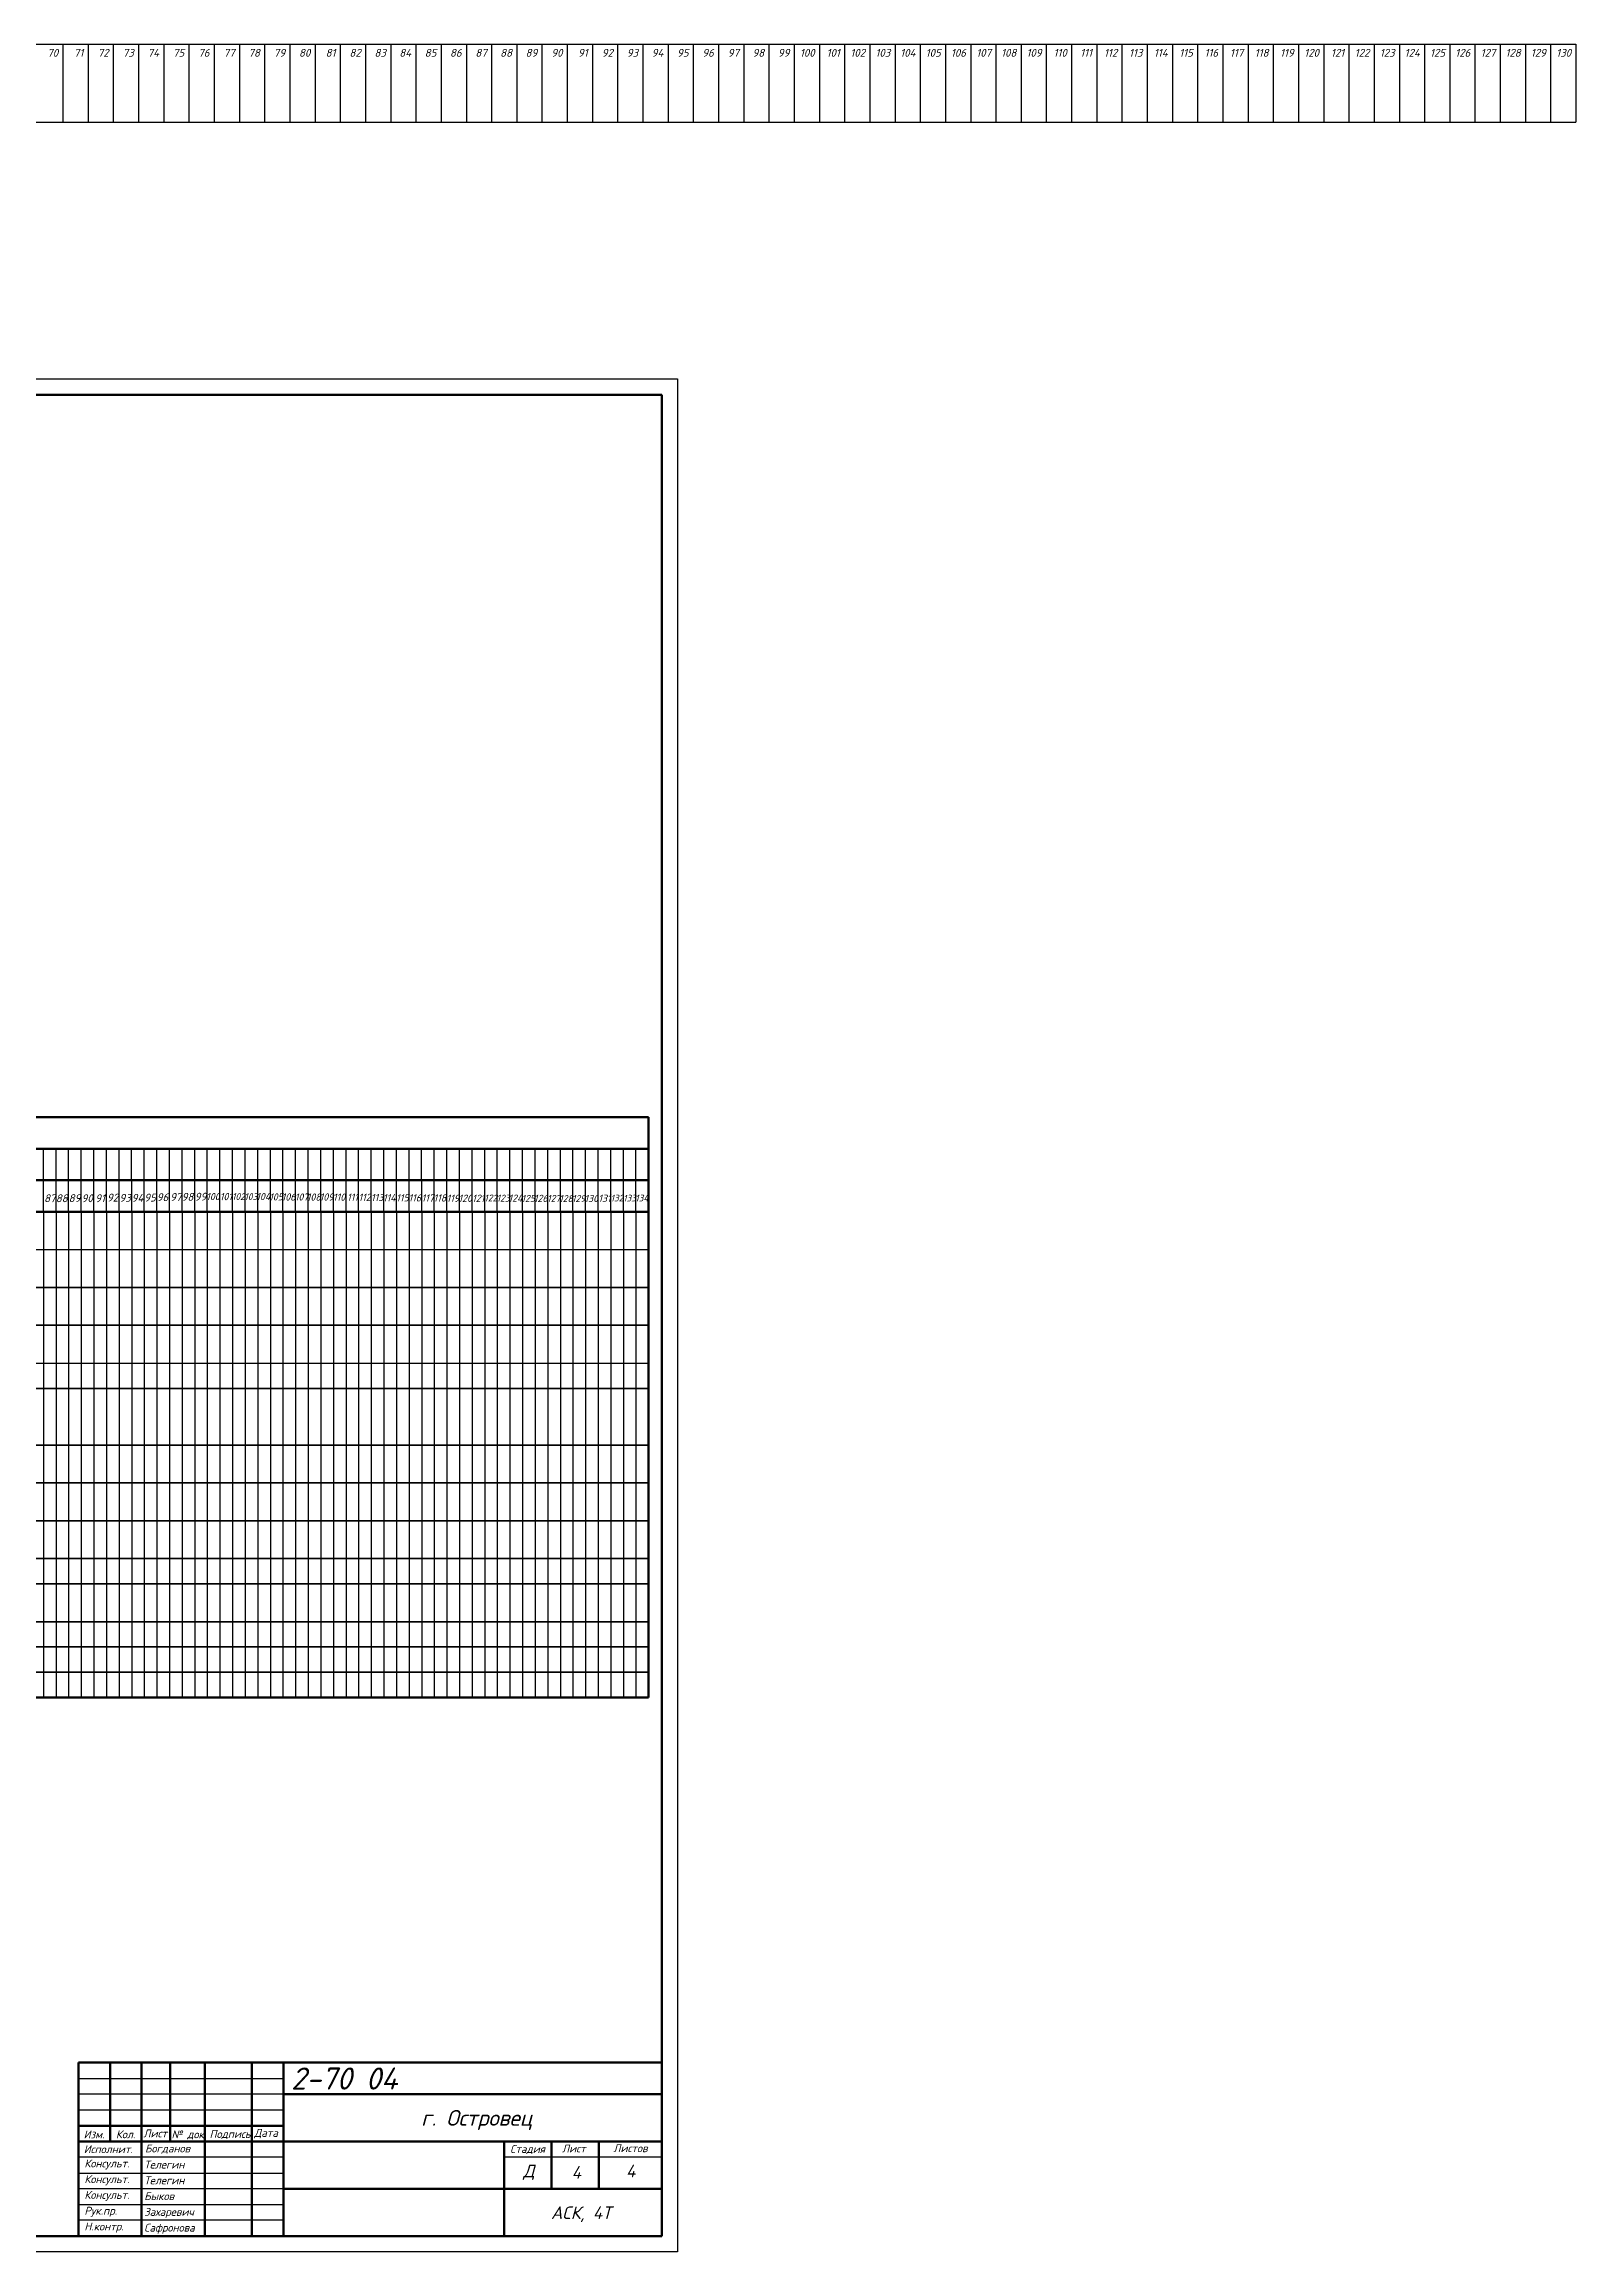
# Model space of a CAD drawing. Header units: millimetres. Extents: x -710977 to 10671, y -929782 to 89628.
# Drawn here: x 1487 to 1973, y 5478 to 6179 of the extents above; entities that cross this region are included whole.
import ezdxf

# ---------------------------------------------------------------- set-up
doc = ezdxf.new("R2010")
doc.units = ezdxf.units.MM
doc.header["$LTSCALE"] = 0.4
for name, color, linetype in [('А1', 7, 'Continuous'), ('кварталыИнфо', 7, 'Continuous'), ('оси', 255, 'Continuous')]:
    doc.layers.add(name, color=color, linetype=linetype)
doc.layers.add('ГАЗОПРОВОД', color=50, linetype='Continuous', lineweight=70)
doc.layers.add('основной', color=7, linetype='Continuous', lineweight=60)
doc.styles.add('is', font='isocpeui.ttf', dxfattribs={"height": 3.5})
doc.styles.add('Курсив', font='isocpeui.ttf')
doc.styles.add('размерный', font='isocpeui.ttf')
doc.styles.add('текстовый', font='isocpeui.ttf', dxfattribs={"height": 5})

# ---------------------------------------------------------------- blocks, each defined once
blk = doc.blocks.new('*U82')
at = {"layer": 'кварталыИнфо', "ltscale": 0.12}
for p, q in [((4, 10), (0, 10)), ((4, 0), (4, 10))]:
    blk.add_line(p, q, dxfattribs=at)
blk = doc.blocks.new('*U83')
at = {"layer": 'кварталыИнфо', "color": 0, "linetype": 'ByBlock', "lineweight": -2, "transparency": 16777216}
for p in [(1142.38, 5808.35), (1146.38, 5808.35), (1150.38, 5808.35), (1154.38, 5808.35), (1158.38, 5808.35), (1162.38, 5808.35), (1166.38, 5808.35), (1170.38, 5808.35), (1174.38, 5808.35), (1178.38, 5808.35), (1182.38, 5808.35), (1186.38, 5808.35), (1190.38, 5808.35), (1194.38, 5808.35), (1198.38, 5808.35), (1202.38, 5808.35), (1206.38, 5808.35), (1210.38, 5808.35), (1214.38, 5808.35), (1218.38, 5808.35), (1222.38, 5808.35), (1226.38, 5808.35), (1230.38, 5808.35), (1234.38, 5808.35), (1238.38, 5808.35), (1242.38, 5808.35), (1246.38, 5808.35), (1250.38, 5808.35), (1254.38, 5808.35), (1258.38, 5808.35), (1262.38, 5808.35), (1266.38, 5808.35), (1270.38, 5808.35), (1274.38, 5808.35), (1278.38, 5808.35), (1282.38, 5808.35), (1286.38, 5808.35), (1290.38, 5808.35), (1294.38, 5808.35), (1298.38, 5808.35), (1302.38, 5808.35), (1306.38, 5808.35), (1310.38, 5808.35), (1314.38, 5808.35), (1318.38, 5808.35), (1322.38, 5808.35), (1326.38, 5808.35), (1330.38, 5808.35), (1334.38, 5808.35), (1338.38, 5808.35), (1342.38, 5808.35), (1346.38, 5808.35), (1350.38, 5808.35), (1354.38, 5808.35), (1358.38, 5808.35), (1362.38, 5808.35), (1366.38, 5808.35), (1370.38, 5808.35), (1374.38, 5808.35), (1378.38, 5808.35), (1382.38, 5808.35), (1386.38, 5808.35), (1390.38, 5808.35), (1394.38, 5808.35), (1398.38, 5808.35), (1402.38, 5808.35), (1406.38, 5808.35), (1410.38, 5808.35), (1414.38, 5808.35), (1418.38, 5808.35), (1422.38, 5808.35), (1426.38, 5808.35), (1430.38, 5808.35), (1434.38, 5808.35), (1438.38, 5808.35), (1442.38, 5808.35), (1446.38, 5808.35), (1450.38, 5808.35), (1454.38, 5808.35), (1458.38, 5808.35), (1462.38, 5808.35), (1466.38, 5808.35), (1470.38, 5808.35), (1474.38, 5808.35), (1478.38, 5808.35), (1482.38, 5808.35), (1486.38, 5808.35), (1490.38, 5808.35), (1494.38, 5808.35), (1498.38, 5808.35), (1502.38, 5808.35), (1506.38, 5808.35), (1510.38, 5808.35), (1514.38, 5808.35), (1518.38, 5808.35), (1522.38, 5808.35), (1526.38, 5808.35), (1530.38, 5808.35), (1534.38, 5808.35), (1538.38, 5808.35), (1542.38, 5808.35), (1546.38, 5808.35), (1550.38, 5808.35), (1554.38, 5808.35), (1558.38, 5808.35), (1562.38, 5808.35), (1566.38, 5808.35), (1570.38, 5808.35), (1574.38, 5808.35), (1578.38, 5808.35), (1582.38, 5808.35), (1586.38, 5808.35), (1590.38, 5808.35), (1594.38, 5808.35), (1598.38, 5808.35), (1602.38, 5808.35), (1606.38, 5808.35), (1610.38, 5808.35), (1614.38, 5808.35), (1618.38, 5808.35), (1622.38, 5808.35), (1626.38, 5808.35), (1630.38, 5808.35), (1634.38, 5808.35), (1638.38, 5808.35), (1642.38, 5808.35), (1646.38, 5808.35), (1650.38, 5808.35), (1654.38, 5808.35), (1658.38, 5808.35)]:
    blk.add_blockref('*U82', p, dxfattribs=at)
blk = doc.blocks.new('*U84')
at = {"layer": 'кварталыИнфо', "ltscale": 0.12}
for p, q in [((4, 10), (0, 10)), ((4, 0), (4, 10))]:
    blk.add_line(p, q, dxfattribs=at)
blk = doc.blocks.new('*U85')
at = {"layer": 'кварталыИнфо', "color": 0, "linetype": 'ByBlock', "lineweight": -2, "transparency": 16777216}
for p in [(1150.61, 5818.35), (1154.61, 5818.35), (1158.61, 5818.35), (1162.61, 5818.35), (1166.61, 5818.35), (1170.61, 5818.35), (1174.61, 5818.35), (1178.61, 5818.35), (1182.61, 5818.35), (1186.61, 5818.35), (1190.61, 5818.35), (1194.61, 5818.35), (1198.61, 5818.35), (1202.61, 5818.35), (1206.61, 5818.35), (1210.61, 5818.35), (1214.61, 5818.35), (1218.61, 5818.35), (1222.61, 5818.35), (1226.61, 5818.35), (1230.61, 5818.35), (1234.61, 5818.35), (1238.61, 5818.35), (1242.61, 5818.35), (1246.61, 5818.35), (1250.61, 5818.35), (1254.61, 5818.35), (1258.61, 5818.35), (1262.61, 5818.35), (1266.61, 5818.35), (1270.61, 5818.35), (1274.61, 5818.35), (1278.61, 5818.35), (1282.61, 5818.35), (1286.61, 5818.35), (1290.61, 5818.35), (1294.61, 5818.35), (1298.61, 5818.35), (1302.61, 5818.35), (1306.61, 5818.35), (1310.61, 5818.35), (1314.61, 5818.35), (1318.61, 5818.35), (1322.61, 5818.35), (1326.61, 5818.35), (1330.61, 5818.35), (1334.61, 5818.35), (1338.61, 5818.35), (1342.61, 5818.35), (1346.61, 5818.35), (1350.61, 5818.35), (1354.61, 5818.35), (1358.61, 5818.35), (1362.61, 5818.35), (1366.61, 5818.35), (1370.61, 5818.35), (1374.61, 5818.35), (1378.61, 5818.35), (1382.61, 5818.35), (1386.61, 5818.35), (1390.61, 5818.35), (1394.61, 5818.35), (1398.61, 5818.35), (1402.61, 5818.35), (1406.61, 5818.35), (1410.61, 5818.35), (1414.61, 5818.35), (1418.61, 5818.35), (1422.61, 5818.35), (1426.61, 5818.35), (1430.61, 5818.35), (1434.61, 5818.35), (1438.61, 5818.35), (1442.61, 5818.35), (1446.61, 5818.35), (1450.61, 5818.35), (1454.61, 5818.35), (1458.61, 5818.35), (1462.61, 5818.35), (1466.61, 5818.35), (1470.61, 5818.35), (1474.61, 5818.35), (1478.61, 5818.35), (1482.61, 5818.35), (1486.61, 5818.35), (1490.61, 5818.35), (1494.61, 5818.35), (1498.61, 5818.35), (1502.61, 5818.35), (1506.61, 5818.35), (1510.61, 5818.35), (1514.61, 5818.35), (1518.61, 5818.35), (1522.61, 5818.35), (1526.61, 5818.35), (1530.61, 5818.35), (1534.61, 5818.35), (1538.61, 5818.35), (1542.61, 5818.35), (1546.61, 5818.35), (1550.61, 5818.35), (1554.61, 5818.35), (1558.61, 5818.35), (1562.61, 5818.35), (1566.61, 5818.35), (1570.61, 5818.35), (1574.61, 5818.35), (1578.61, 5818.35), (1582.61, 5818.35), (1586.61, 5818.35), (1590.61, 5818.35), (1594.61, 5818.35), (1598.61, 5818.35), (1602.61, 5818.35), (1606.61, 5818.35), (1610.61, 5818.35), (1614.61, 5818.35), (1618.61, 5818.35), (1622.61, 5818.35), (1626.61, 5818.35), (1630.61, 5818.35), (1634.61, 5818.35), (1638.61, 5818.35), (1642.61, 5818.35), (1646.61, 5818.35), (1650.61, 5818.35), (1654.61, 5818.35), (1658.61, 5818.35), (1662.61, 5818.35), (1666.61, 5818.35)]:
    blk.add_blockref('*U84', p, dxfattribs=at)
blk = doc.blocks.new('*U86')
at = {"layer": 'кварталыИнфо', "ltscale": 0.12}
blk.add_line((4, 0), (4, -154), dxfattribs=at)
blk = doc.blocks.new('*U87')
at = {"layer": 'кварталыИнфо', "color": 0, "linetype": 'ByBlock', "lineweight": -2, "transparency": 16777216}
for p in [(1142.38, 5808.35), (1146.38, 5808.35), (1150.38, 5808.35), (1154.38, 5808.35), (1158.38, 5808.35), (1162.38, 5808.35), (1166.38, 5808.35), (1170.38, 5808.35), (1174.38, 5808.35), (1178.38, 5808.35), (1182.38, 5808.35), (1186.38, 5808.35), (1190.38, 5808.35), (1194.38, 5808.35), (1198.38, 5808.35), (1202.38, 5808.35), (1206.38, 5808.35), (1210.38, 5808.35), (1214.38, 5808.35), (1218.38, 5808.35), (1222.38, 5808.35), (1226.38, 5808.35), (1230.38, 5808.35), (1234.38, 5808.35), (1238.38, 5808.35), (1242.38, 5808.35), (1246.38, 5808.35), (1250.38, 5808.35), (1254.38, 5808.35), (1258.38, 5808.35), (1262.38, 5808.35), (1266.38, 5808.35), (1270.38, 5808.35), (1274.38, 5808.35), (1278.38, 5808.35), (1282.38, 5808.35), (1286.38, 5808.35), (1290.38, 5808.35), (1294.38, 5808.35), (1298.38, 5808.35), (1302.38, 5808.35), (1306.38, 5808.35), (1310.38, 5808.35), (1314.38, 5808.35), (1318.38, 5808.35), (1322.38, 5808.35), (1326.38, 5808.35), (1330.38, 5808.35), (1334.38, 5808.35), (1338.38, 5808.35), (1342.38, 5808.35), (1346.38, 5808.35), (1350.38, 5808.35), (1354.38, 5808.35), (1358.38, 5808.35), (1362.38, 5808.35), (1366.38, 5808.35), (1370.38, 5808.35), (1374.38, 5808.35), (1378.38, 5808.35), (1382.38, 5808.35), (1386.38, 5808.35), (1390.38, 5808.35), (1394.38, 5808.35), (1398.38, 5808.35), (1402.38, 5808.35), (1406.38, 5808.35), (1410.38, 5808.35), (1414.38, 5808.35), (1418.38, 5808.35), (1422.38, 5808.35), (1426.38, 5808.35), (1430.38, 5808.35), (1434.38, 5808.35), (1438.38, 5808.35), (1442.38, 5808.35), (1446.38, 5808.35), (1450.38, 5808.35), (1454.38, 5808.35), (1458.38, 5808.35), (1462.38, 5808.35), (1466.38, 5808.35), (1470.38, 5808.35), (1474.38, 5808.35), (1478.38, 5808.35), (1482.38, 5808.35), (1486.38, 5808.35), (1490.38, 5808.35), (1494.38, 5808.35), (1498.38, 5808.35), (1502.38, 5808.35), (1506.38, 5808.35), (1510.38, 5808.35), (1514.38, 5808.35), (1518.38, 5808.35), (1522.38, 5808.35), (1526.38, 5808.35), (1530.38, 5808.35), (1534.38, 5808.35), (1538.38, 5808.35), (1542.38, 5808.35), (1546.38, 5808.35), (1550.38, 5808.35), (1554.38, 5808.35), (1558.38, 5808.35), (1562.38, 5808.35), (1566.38, 5808.35), (1570.38, 5808.35), (1574.38, 5808.35), (1578.38, 5808.35), (1582.38, 5808.35), (1586.38, 5808.35), (1590.38, 5808.35), (1594.38, 5808.35), (1598.38, 5808.35), (1602.38, 5808.35), (1606.38, 5808.35), (1610.38, 5808.35), (1614.38, 5808.35), (1618.38, 5808.35), (1622.38, 5808.35), (1626.38, 5808.35), (1630.38, 5808.35), (1634.38, 5808.35), (1638.38, 5808.35), (1642.38, 5808.35), (1646.38, 5808.35), (1650.38, 5808.35), (1654.38, 5808.35)]:
    blk.add_blockref('*U86', p, dxfattribs=at)
blk = doc.blocks.new('*U89')
at = {"layer": 'кварталыИнфо', "ltscale": 0.12}
for p, q in [((0, 0), (-4, 0)), ((-4, 0), (-4, -10)), ((-4, -10), (0, -10))]:
    blk.add_line(p, q, dxfattribs=at)
blk = doc.blocks.new('*U90')
at = {"layer": 'кварталыИнфо', "color": 0, "linetype": 'ByBlock', "lineweight": -2, "transparency": 16777216, "rotation": 180}
for p in [(1658.61, 5808.35), (1662.61, 5808.35), (1666.61, 5808.35), (1670.61, 5808.35)]:
    blk.add_blockref('*U89', p, dxfattribs=at)
blk = doc.blocks.new('*U91')
at = {"layer": 'кварталыИнфо', "ltscale": 0.12}
for p, q in [((0, 0), (-4, 0)), ((-4, 0), (-4, -10)), ((-4, -10), (0, -10))]:
    blk.add_line(p, q, dxfattribs=at)
blk = doc.blocks.new('*U92')
at = {"layer": 'кварталыИнфо', "color": 0, "linetype": 'ByBlock', "lineweight": -2, "transparency": 16777216, "rotation": 180}
for p in [(1658.61, 5808.35), (1662.61, 5808.35), (1666.61, 5808.35), (1670.61, 5808.35)]:
    blk.add_blockref('*U91', p, dxfattribs=at)

msp = doc.modelspace()

# ---------------------------------------------------------------- linework, layer by layer
at = {"lineweight": 50}
for p, q in [((871.377, 5838.349), (1678.377, 5838.349)), ((1678.377, 5654.349), (1678.377, 5838.349)), ((1142.377, 5828.349), (1678.377, 5828.349)), ((1142.377, 5818.349), (1678.377, 5818.349)), ((871.377, 5808.349), (1678.377, 5808.349)), ((1678.377, 5654.349), (871.377, 5654.349))]:
    msp.add_line(p, q, dxfattribs=at)
for p, q in [((871.377, 5796.349), (1678.377, 5796.349)), ((1678.377, 5784.349), (871.377, 5784.349)), ((871.377, 5784.349), (1678.377, 5784.349)), ((1678.377, 5772.349), (871.377, 5772.349)), ((871.377, 5772.349), (1678.377, 5772.349)), ((871.377, 5760.349), (1678.377, 5760.349)), ((1678.377, 5752.349), (871.377, 5752.349)), ((871.377, 5752.349), (1678.377, 5752.349)), ((1678.377, 5734.349), (871.377, 5734.349)), ((871.377, 5734.349), (1678.377, 5734.349)), ((1678.377, 5722.349), (871.377, 5722.349)), ((871.377, 5722.349), (1678.377, 5722.349)), ((1678.377, 5710.349), (871.377, 5710.349)), ((871.377, 5710.349), (1678.377, 5710.349)), ((1678.377, 5698.349), (871.377, 5698.349)), ((871.377, 5698.349), (1678.377, 5698.349)), ((1678.377, 5690.349), (871.377, 5690.349)), ((871.377, 5690.349), (1678.377, 5690.349)), ((1678.377, 5678.349), (871.377, 5678.349)), ((871.377, 5678.349), (1678.377, 5678.349)), ((1678.377, 5670.349), (871.377, 5670.349)), ((871.377, 5670.349), (1678.377, 5670.349)), ((1678.377, 5662.349), (871.377, 5662.349)), ((871.377, 5662.349), (1678.377, 5662.349))]:
    msp.add_line(p, q)
at = {"layer": 'А1'}
for p, q in [((846.544, 6072.494), (1687.544, 6072.494)), ((1687.544, 6072.494), (1687.544, 5478.494)), ((1687.544, 5478.494), (846.544, 5478.494))]:
    msp.add_line(p, q, dxfattribs=at)
at = {"layer": 'А1', "color": 0, "lineweight": 50}
msp.add_line((1682.544, 6067.494), (1682.544, 5483.494), dxfattribs=at)
at = {"layer": 'А1', "lineweight": 50}
for p, q in [((1497.544, 5538.494), (1497.544, 5483.494)), ((1682.544, 5538.494), (1497.544, 5538.494)), ((1497.544, 5538.494), (1682.544, 5538.494)), ((1507.544, 5538.494), (1507.544, 5513.494)), ((1517.544, 5538.494), (1517.544, 5483.494)), ((1526.544, 5538.494), (1526.544, 5513.494)), ((1537.544, 5538.494), (1537.544, 5483.494)), ((1552.544, 5538.494), (1552.544, 5483.494)), ((1562.544, 5538.494), (1562.544, 5483.494)), ((1562.544, 5483.494), (1562.544, 5538.494)), ((1562.544, 5528.494), (1682.544, 5528.494)), ((1562.544, 5518.494), (1497.544, 5518.494)), ((1497.544, 5513.494), (1562.544, 5513.494)), ((1562.544, 5513.494), (1682.544, 5513.494)), ((1632.544, 5483.494), (1632.544, 5513.494)), ((1647.544, 5513.494), (1647.544, 5498.494)), ((1662.544, 5513.494), (1662.544, 5498.494)), ((1682.544, 5498.494), (1562.544, 5498.494))]:
    msp.add_line(p, q, dxfattribs=at)
at = {"layer": 'А1', "lineweight": 25}
for p, q in [((1497.544, 5533.494), (1562.544, 5533.494)), ((1562.544, 5528.494), (1497.544, 5528.494)), ((1497.544, 5523.494), (1562.544, 5523.494)), ((1562.544, 5508.494), (1497.544, 5508.494)), ((1497.544, 5503.494), (1562.544, 5503.494)), ((1682.544, 5508.494), (1632.544, 5508.494)), ((1562.544, 5498.494), (1497.544, 5498.494)), ((1497.544, 5493.494), (1562.544, 5493.494)), ((1562.544, 5488.494), (1497.544, 5488.494))]:
    msp.add_line(p, q, dxfattribs=at)
at = {"layer": 'ГАЗОПРОВОД', "color": 0, "lineweight": 25}
msp.add_line((1497.544, 5538.494), (1682.544, 5538.494), dxfattribs=at)
at = {"layer": 'кварталыИнфо', "ltscale": 0.12}
for p, q in [((932.553, 6178.659), (1972.553, 6178.659)), ((1492.553, 6178.659), (1492.553, 6153.928)), ((1500.553, 6178.659), (1500.553, 6153.928)), ((1508.553, 6178.659), (1508.553, 6153.928)), ((1516.553, 6178.659), (1516.553, 6153.928)), ((1524.553, 6178.659), (1524.553, 6153.928)), ((1532.553, 6178.659), (1532.553, 6153.928)), ((1540.553, 6178.659), (1540.553, 6153.928)), ((1548.553, 6178.659), (1548.553, 6153.928)), ((1556.553, 6178.659), (1556.553, 6153.928)), ((1564.553, 6178.659), (1564.553, 6153.928)), ((1572.553, 6178.659), (1572.553, 6153.928)), ((1580.553, 6178.659), (1580.553, 6153.928)), ((1588.553, 6178.659), (1588.553, 6153.928)), ((1596.553, 6178.659), (1596.553, 6153.928)), ((1604.553, 6178.659), (1604.553, 6153.928)), ((1612.553, 6178.659), (1612.553, 6153.928)), ((1620.553, 6178.659), (1620.553, 6153.928)), ((1628.553, 6178.659), (1628.553, 6153.928)), ((1636.553, 6178.659), (1636.553, 6153.928)), ((1644.553, 6178.659), (1644.553, 6153.928)), ((1652.553, 6178.659), (1652.553, 6153.928)), ((1660.553, 6178.659), (1660.553, 6153.928)), ((1668.553, 6178.659), (1668.553, 6153.928)), ((1676.553, 6178.659), (1676.553, 6153.928)), ((1684.553, 6178.659), (1684.553, 6153.928)), ((1692.553, 6178.659), (1692.553, 6153.928)), ((1700.553, 6178.659), (1700.553, 6153.928)), ((1708.553, 6178.659), (1708.553, 6153.928)), ((1716.553, 6178.659), (1716.553, 6153.928)), ((1724.553, 6178.659), (1724.553, 6153.928)), ((1732.553, 6178.659), (1732.553, 6153.928)), ((1740.553, 6178.659), (1740.553, 6153.928)), ((1748.553, 6178.659), (1748.553, 6153.928)), ((1756.553, 6178.659), (1756.553, 6153.928)), ((1764.553, 6178.659), (1764.553, 6153.928)), ((1772.553, 6178.659), (1772.553, 6153.928)), ((1780.553, 6178.659), (1780.553, 6153.928)), ((1788.553, 6178.659), (1788.553, 6153.928)), ((1796.553, 6178.659), (1796.553, 6153.928)), ((1804.553, 6178.659), (1804.553, 6153.928)), ((1812.553, 6178.659), (1812.553, 6153.928)), ((1820.553, 6178.659), (1820.553, 6153.928)), ((1828.553, 6178.659), (1828.553, 6153.928)), ((1836.553, 6178.659), (1836.553, 6153.928)), ((1844.553, 6178.659), (1844.553, 6153.928)), ((1852.553, 6178.659), (1852.553, 6153.928)), ((1860.553, 6178.659), (1860.553, 6153.928)), ((1868.553, 6178.659), (1868.553, 6153.928)), ((1876.553, 6178.659), (1876.553, 6153.928)), ((1884.553, 6178.659), (1884.553, 6153.928)), ((1892.553, 6178.659), (1892.553, 6153.928)), ((1900.553, 6178.659), (1900.553, 6153.928)), ((1908.553, 6178.659), (1908.553, 6153.928)), ((1916.553, 6178.659), (1916.553, 6153.928)), ((1924.553, 6178.659), (1924.553, 6153.928)), ((1932.553, 6178.659), (1932.553, 6153.928)), ((1940.553, 6178.659), (1940.553, 6153.928)), ((1948.553, 6178.659), (1948.553, 6153.928)), ((1956.553, 6178.659), (1956.553, 6153.928)), ((1964.553, 6178.659), (1964.553, 6153.928)), ((1972.553, 6178.659), (1972.553, 6153.928)), ((932.553, 6153.928), (1972.553, 6153.928)), ((1142.377, 5808.349), (1678.377, 5808.349)), ((1662.377, 5808.349), (1662.377, 5654.349)), ((1666.377, 5808.349), (1666.377, 5654.349)), ((1670.377, 5808.349), (1670.377, 5654.349)), ((1674.377, 5808.349), (1674.377, 5654.349))]:
    msp.add_line(p, q, dxfattribs=at)
at = {"layer": 'оси'}
msp.add_line((1497.544, 5538.494), (1682.544, 5538.494), dxfattribs=at)
at = {"layer": 'основной'}
for p, q in [((866.544, 6067.494), (1682.544, 6067.494)), ((1682.544, 5483.494), (866.544, 5483.494))]:
    msp.add_line(p, q, dxfattribs=at)

# ---------------------------------------------------------------- block references
at = {"layer": 'кварталыИнфо'}
for name, p in [('*U85', (-8.236, 0)), ('*U92', (3.764, 10)), ('*U83', (0, 0)), ('*U90', (3.764, 0)), ('*U87', (0, 0))]:
    msp.add_blockref(name, p, dxfattribs=at)

# ---------------------------------------------------------------- texts
at = {"color": 0, "style": 'Курсив'}
msp.add_text('2-70 04', height=7, dxfattribs=at).set_placement((1564.944, 5529.961))
at = {"style": 'is'}
for s, height, p in [('г. Островец', 5, (1606.231, 5518.49)), ('Исполнит.', 2.5, (1499.178, 5509.789)), ('Богданов', 2.5, (1518.613, 5510.029)), ('Консульт.', 2.5, (1499.377, 5505.289)), ('Телегин ', 2.5, (1518.348, 5504.911)), ('Консульт.', 2.5, (1499.377, 5500.289)), ('Консульт.', 2.5, (1499.377, 5495.289)), ('Быков', 2.5, (1518.348, 5494.911)), ('Телегин', 2.5, (1518.348, 5499.911)), ('Рук.пр.', 2.5, (1499.377, 5490.289)), ('Захаревич', 2.5, (1518.348, 5489.911)), ('Н.контр.', 2.5, (1499.377, 5485.289)), ('Сафронова', 2.5, (1518.348, 5484.911))]:
    msp.add_text(s, height=height, dxfattribs=at).set_placement(p)
at = {"layer": 'А1', "lineweight": 35, "attachment_point": 1, "style": 'размерный'}
for s, insert, char_height, width in [('{\\fISOCPEUR|b0|i1|c204|p34;Дата}', (1553.239, 5517.459), 2.5, 6.3271), ('{\\fISOCPEUR|b0|i1|c204|p34;Изм.}', (1499.131, 5516.973), 2.5, 5.41368), ('{\\fISOCPEUR|b0|i1|c204|p34;Кол.}', (1509.363, 5517.005), 2.5, 2.18127), ('{\\fISOCPEUR|b0|i1|c204|p34;Лист}', (1518.086, 5517.308), 2.5, 2.81003), ('{\\fISOCPEUR|b0|i1|c204|p34;№ док.}', (1527.022, 5517.01), 2.5, 12.60807), ('{\\fISOCPEUR|b0|i1|c204|p34;Подпись}', (1539.089, 5517.116), 2.5, 4.86489), ('{\\fISOCPEUR|b0|i1|c204|p34;Стадия}', (1634.452, 5512.364), 2.5, 4.86489), ('{\\fISOCPEUR|b0|i1|c204|p34;Лист}', (1650.886, 5512.516), 2.5, 4.86489), ('{\\fISOCPEUR|b0|i1|c204|p34;Листов}', (1667.172, 5512.606), 2.5, 4.86489), ('{\\fISOCPEUR|b0|i1|c204|p34;Д}', (1638.591, 5506.141), 4, 6.74169), ('4', (1653.953, 5505.708), 4, 6.74169), ('{\\fISOCPEUR|b0|i1|c204|p34;4}', (1671.193, 5506.141), 4, 6.74169), ('{\\fISOCPEUR|b0|i1|c204|p34;АСК, 4Т}', (1647.404, 5492.905), 4, 32.88999)]:
    msp.add_mtext(s, dxfattribs=dict(at, insert=insert, char_height=char_height, width=width))
at = {"layer": 'кварталыИнфо', "ltscale": 0.12, "attachment_point": 3, "style": 'текстовый'}
for s, insert, char_height, width in [('70', (1491.053, 6177.159), 2.5, 5), ('{\\fISOCPEUR|b0|i1|c204|p34;71', (1499.053, 6177.159), 2.5, 5), ('72', (1507.053, 6177.159), 2.5, 5), ('{\\fISOCPEUR|b0|i1|c204|p34;73', (1515.053, 6177.159), 2.5, 5), ('74', (1523.053, 6177.159), 2.5, 5), ('{\\fISOCPEUR|b0|i1|c204|p34;75', (1531.053, 6177.159), 2.5, 5), ('76', (1539.053, 6177.159), 2.5, 5), ('{\\fISOCPEUR|b0|i1|c204|p34;77', (1547.053, 6177.159), 2.5, 5), ('78', (1555.053, 6177.159), 2.5, 5), ('{\\fISOCPEUR|b0|i1|c204|p34;79', (1563.053, 6177.159), 2.5, 5), ('80', (1571.053, 6177.159), 2.5, 5), ('{\\fISOCPEUR|b0|i1|c204|p34;81', (1579.053, 6177.159), 2.5, 5), ('82', (1587.053, 6177.159), 2.5, 5), ('{\\fISOCPEUR|b0|i1|c204|p34;83', (1595.053, 6177.159), 2.5, 5), ('84', (1603.053, 6177.159), 2.5, 5), ('{\\fISOCPEUR|b0|i1|c204|p34;85', (1611.053, 6177.159), 2.5, 5), ('86', (1619.053, 6177.159), 2.5, 5), ('{\\fISOCPEUR|b0|i1|c204|p34;87', (1627.053, 6177.159), 2.5, 5), ('88', (1635.053, 6177.159), 2.5, 5), ('{\\fISOCPEUR|b0|i1|c204|p34;89', (1643.053, 6177.159), 2.5, 5), ('90', (1651.053, 6177.159), 2.5, 5), ('{\\fISOCPEUR|b0|i1|c204|p34;91', (1659.053, 6177.159), 2.5, 5), ('92', (1667.053, 6177.159), 2.5, 5), ('{\\fISOCPEUR|b0|i1|c204|p34;93', (1675.053, 6177.159), 2.5, 5), ('94', (1683.053, 6177.159), 2.5, 5), ('{\\fISOCPEUR|b0|i1|c204|p34;95', (1691.053, 6177.159), 2.5, 5), ('96', (1699.053, 6177.159), 2.5, 5), ('{\\fISOCPEUR|b0|i1|c204|p34;97', (1707.053, 6177.159), 2.5, 5), ('98', (1715.053, 6177.159), 2.5, 5), ('{\\fISOCPEUR|b0|i1|c204|p34;99', (1723.053, 6177.159), 2.5, 5), ('100', (1731.053, 6177.159), 2.5, 5), ('{\\fISOCPEUR|b0|i1|c204|p34;101', (1739.053, 6177.159), 2.5, 5), ('102', (1747.053, 6177.159), 2.5, 5), ('{\\fISOCPEUR|b0|i1|c204|p34;103', (1755.053, 6177.159), 2.5, 5), ('104', (1763.053, 6177.159), 2.5, 5), ('{\\fISOCPEUR|b0|i1|c204|p34;105', (1771.053, 6177.159), 2.5, 5), ('106', (1779.053, 6177.159), 2.5, 5), ('{\\fISOCPEUR|b0|i1|c204|p34;107', (1787.053, 6177.159), 2.5, 5), ('108', (1795.053, 6177.159), 2.5, 5), ('{\\fISOCPEUR|b0|i1|c204|p34;109', (1803.053, 6177.159), 2.5, 5), ('110', (1811.053, 6177.159), 2.5, 5), ('{\\fISOCPEUR|b0|i1|c204|p34;111', (1819.053, 6177.159), 2.5, 5), ('112', (1827.053, 6177.159), 2.5, 5), ('{\\fISOCPEUR|b0|i1|c204|p34;113', (1835.053, 6177.159), 2.5, 5), ('114', (1843.053, 6177.159), 2.5, 5), ('{\\fISOCPEUR|b0|i1|c204|p34;115', (1851.053, 6177.159), 2.5, 5), ('116', (1859.053, 6177.159), 2.5, 5), ('{\\fISOCPEUR|b0|i1|c204|p34;117', (1867.053, 6177.159), 2.5, 5), ('118', (1875.053, 6177.159), 2.5, 5), ('{\\fISOCPEUR|b0|i1|c204|p34;119', (1883.053, 6177.159), 2.5, 5), ('120', (1891.053, 6177.159), 2.5, 5), ('{\\fISOCPEUR|b0|i1|c204|p34;121', (1899.053, 6177.159), 2.5, 5), ('122', (1907.053, 6177.159), 2.5, 5), ('{\\fISOCPEUR|b0|i1|c204|p34;123', (1915.053, 6177.159), 2.5, 5), ('124', (1923.053, 6177.159), 2.5, 5), ('{\\fISOCPEUR|b0|i1|c204|p34;125', (1931.053, 6177.159), 2.5, 5), ('126', (1939.053, 6177.159), 2.5, 5), ('{\\fISOCPEUR|b0|i1|c204|p34;127', (1947.053, 6177.159), 2.5, 5), ('128', (1955.053, 6177.159), 2.5, 5), ('{\\fISOCPEUR|b0|i1|c204|p34;129', (1963.053, 6177.159), 2.5, 5), ('130', (1971.053, 6177.159), 2.5, 5), ('{\\fISOCPEUR|b0|i1|c204|p34;87', (1490.226, 5813.888), 2.5, 5), ('88', (1494.089, 5813.888), 2.5, 5), ('{\\fISOCPEUR|b0|i1|c204|p34;89', (1498.121, 5813.929), 2.5, 5), ('90', (1502.025, 5813.888), 2.5, 5), ('{\\fISOCPEUR|b0|i1|c204|p34;91', (1505.896, 5813.888), 2.5, 5), ('92', (1510.095, 5814.097), 2.5, 5), ('{\\fISOCPEUR|b0|i1|c204|p34;93', (1514.084, 5814.013), 2.5, 5), ('94', (1518.079, 5814.013), 2.5, 5), ('{\\fISOCPEUR|b0|i1|c204|p34;95', (1522.016, 5814.09), 2.5, 5), ('96', (1525.99, 5814.225), 2.5, 5), ('{\\fISOCPEUR|b0|i1|c204|p34;97', (1530.166, 5814.292), 2.5, 5), ('98', (1533.963, 5814.34), 2.5, 5), ('{\\fISOCPEUR|b0|i1|c204|p34;99', (1538.064, 5814.385), 2.5, 5), ('100', (1542.326, 5814.324), 2.3, 4.6), ('{\\fISOCPEUR|b0|i1|c204|p34;101', (1546.224, 5814.311), 2.3, 4.6), ('102', (1550.288, 5814.282), 2.185, 4.37), ('{\\fISOCPEUR|b0|i1|c204|p34;103', (1554.262, 5814.242), 2.185, 4.37), ('104', (1558.367, 5814.333), 2.3, 4.6), ('{\\fISOCPEUR|b0|i1|c204|p34;105', (1562.347, 5814.192), 2.254, 4.508), ('106', (1566.353, 5814.2), 2.3, 4.6), ('{\\fISOCPEUR|b0|i1|c204|p34;107', (1570.389, 5814.15), 2.231, 4.462), ('108', (1574.402, 5814.162), 2.3, 4.6), ('{\\fISOCPEUR|b0|i1|c204|p34;109', (1578.432, 5814.189), 2.3, 4.6), ('110', (1582.135, 5814.143), 2.3, 4.6), ('{\\fISOCPEUR|b0|i1|c204|p34;111', (1586.181, 5814.131), 2.3, 4.6), ('112', (1590.226, 5814.1), 2.3, 4.6), ('{\\fISOCPEUR|b0|i1|c204|p34;113', (1594.234, 5814.029), 2.3, 4.6), ('114', (1598.138, 5813.947), 2.3, 4.6), ('{\\fISOCPEUR|b0|i1|c204|p34;115', (1602.277, 5813.924), 2.3, 4.6), ('116', (1606.188, 5813.912), 2.3, 4.6), ('{\\fISOCPEUR|b0|i1|c204|p34;117', (1610.27, 5813.868), 2.3, 4.6), ('118', (1614.194, 5813.886), 2.3, 4.6), ('{\\fISOCPEUR|b0|i1|c204|p34;119', (1618.286, 5813.761), 2.3, 4.6), ('120', (1622.346, 5813.774), 2.3, 4.6), ('{\\fISOCPEUR|b0|i1|c204|p34;121', (1626.266, 5813.776), 2.3, 4.6), ('122', (1630.354, 5813.831), 2.208, 4.416), ('{\\fISOCPEUR|b0|i1|c204|p34;123', (1634.326, 5813.761), 2.208, 4.416), ('124', (1638.357, 5813.811), 2.3, 4.6), ('{\\fISOCPEUR|b0|i1|c204|p34;125', (1642.315, 5813.706), 2.231, 4.462), ('126', (1646.352, 5813.762), 2.3, 4.6), ('{\\fISOCPEUR|b0|i1|c204|p34;127', (1650.361, 5813.706), 2.208, 4.416), ('128', (1654.344, 5813.667), 2.231, 4.462), ('{\\fISOCPEUR|b0|i1|c204|p34;129', (1658.308, 5813.666), 2.208, 4.416), ('130', (1662.357, 5813.714), 2.3, 4.6), ('13{\\fISOCPEUR|b0|i1|c204|p34;1}', (1666.356, 5813.776), 2.3, 4.6), ('13{\\fISOCPEUR|b0|i1|c204|p34;2}', (1670.334, 5813.756), 2.11161, 4.22322), ('13{\\fISOCPEUR|b0|i1|c204|p34;3}', (1674.348, 5813.725), 2.10736, 4.21472), ('13{\\fISOCPEUR|b0|i1|c204|p34;4}', (1678.334, 5813.763), 2.14372, 4.28743)]:
    msp.add_mtext(s, dxfattribs=dict(at, insert=insert, char_height=char_height, width=width))

doc.saveas('drawing.dxf')
